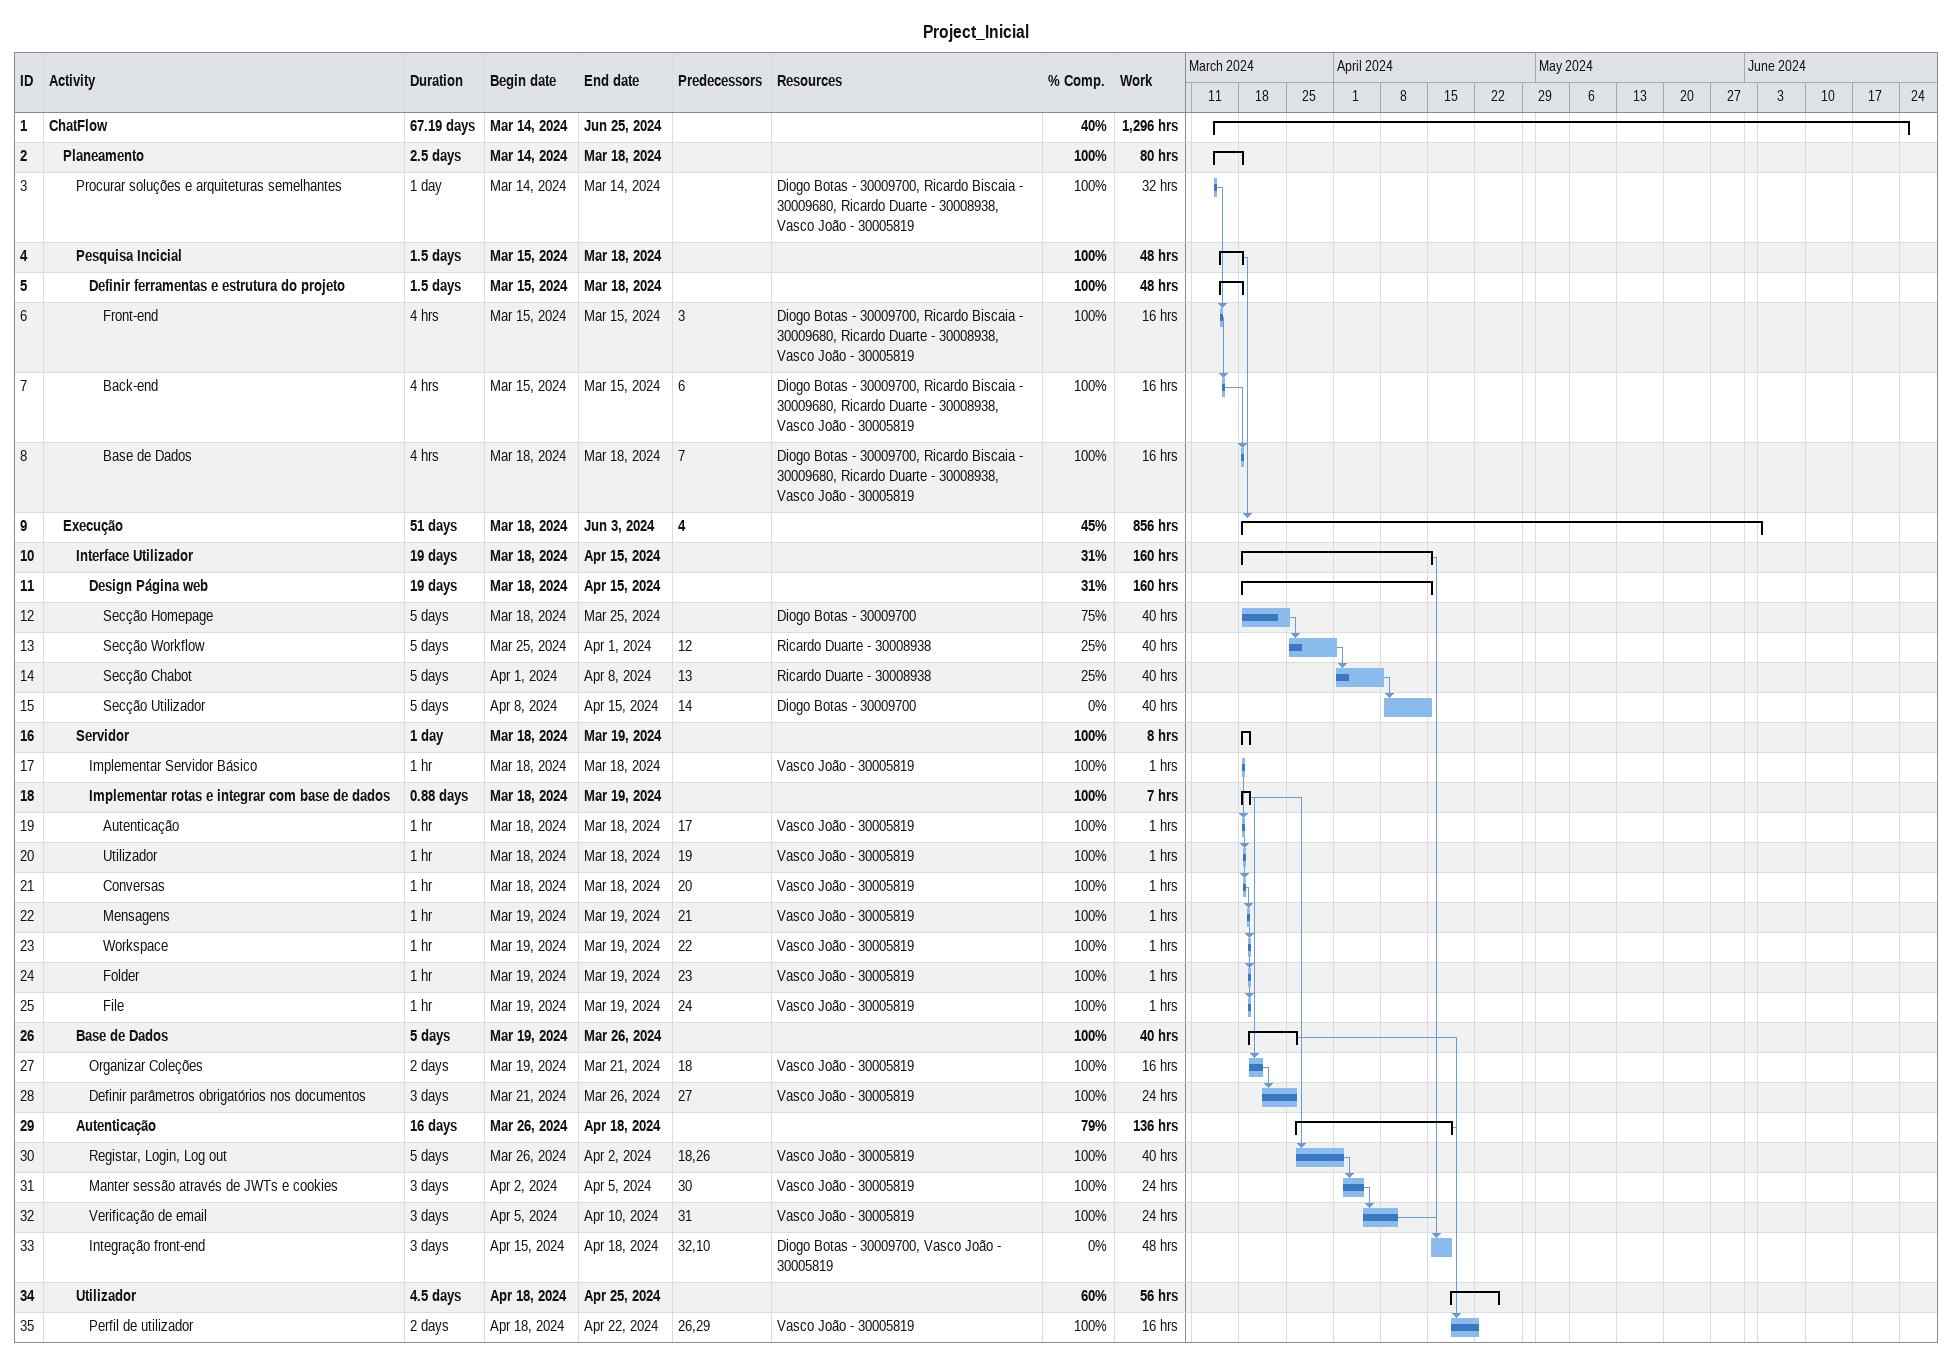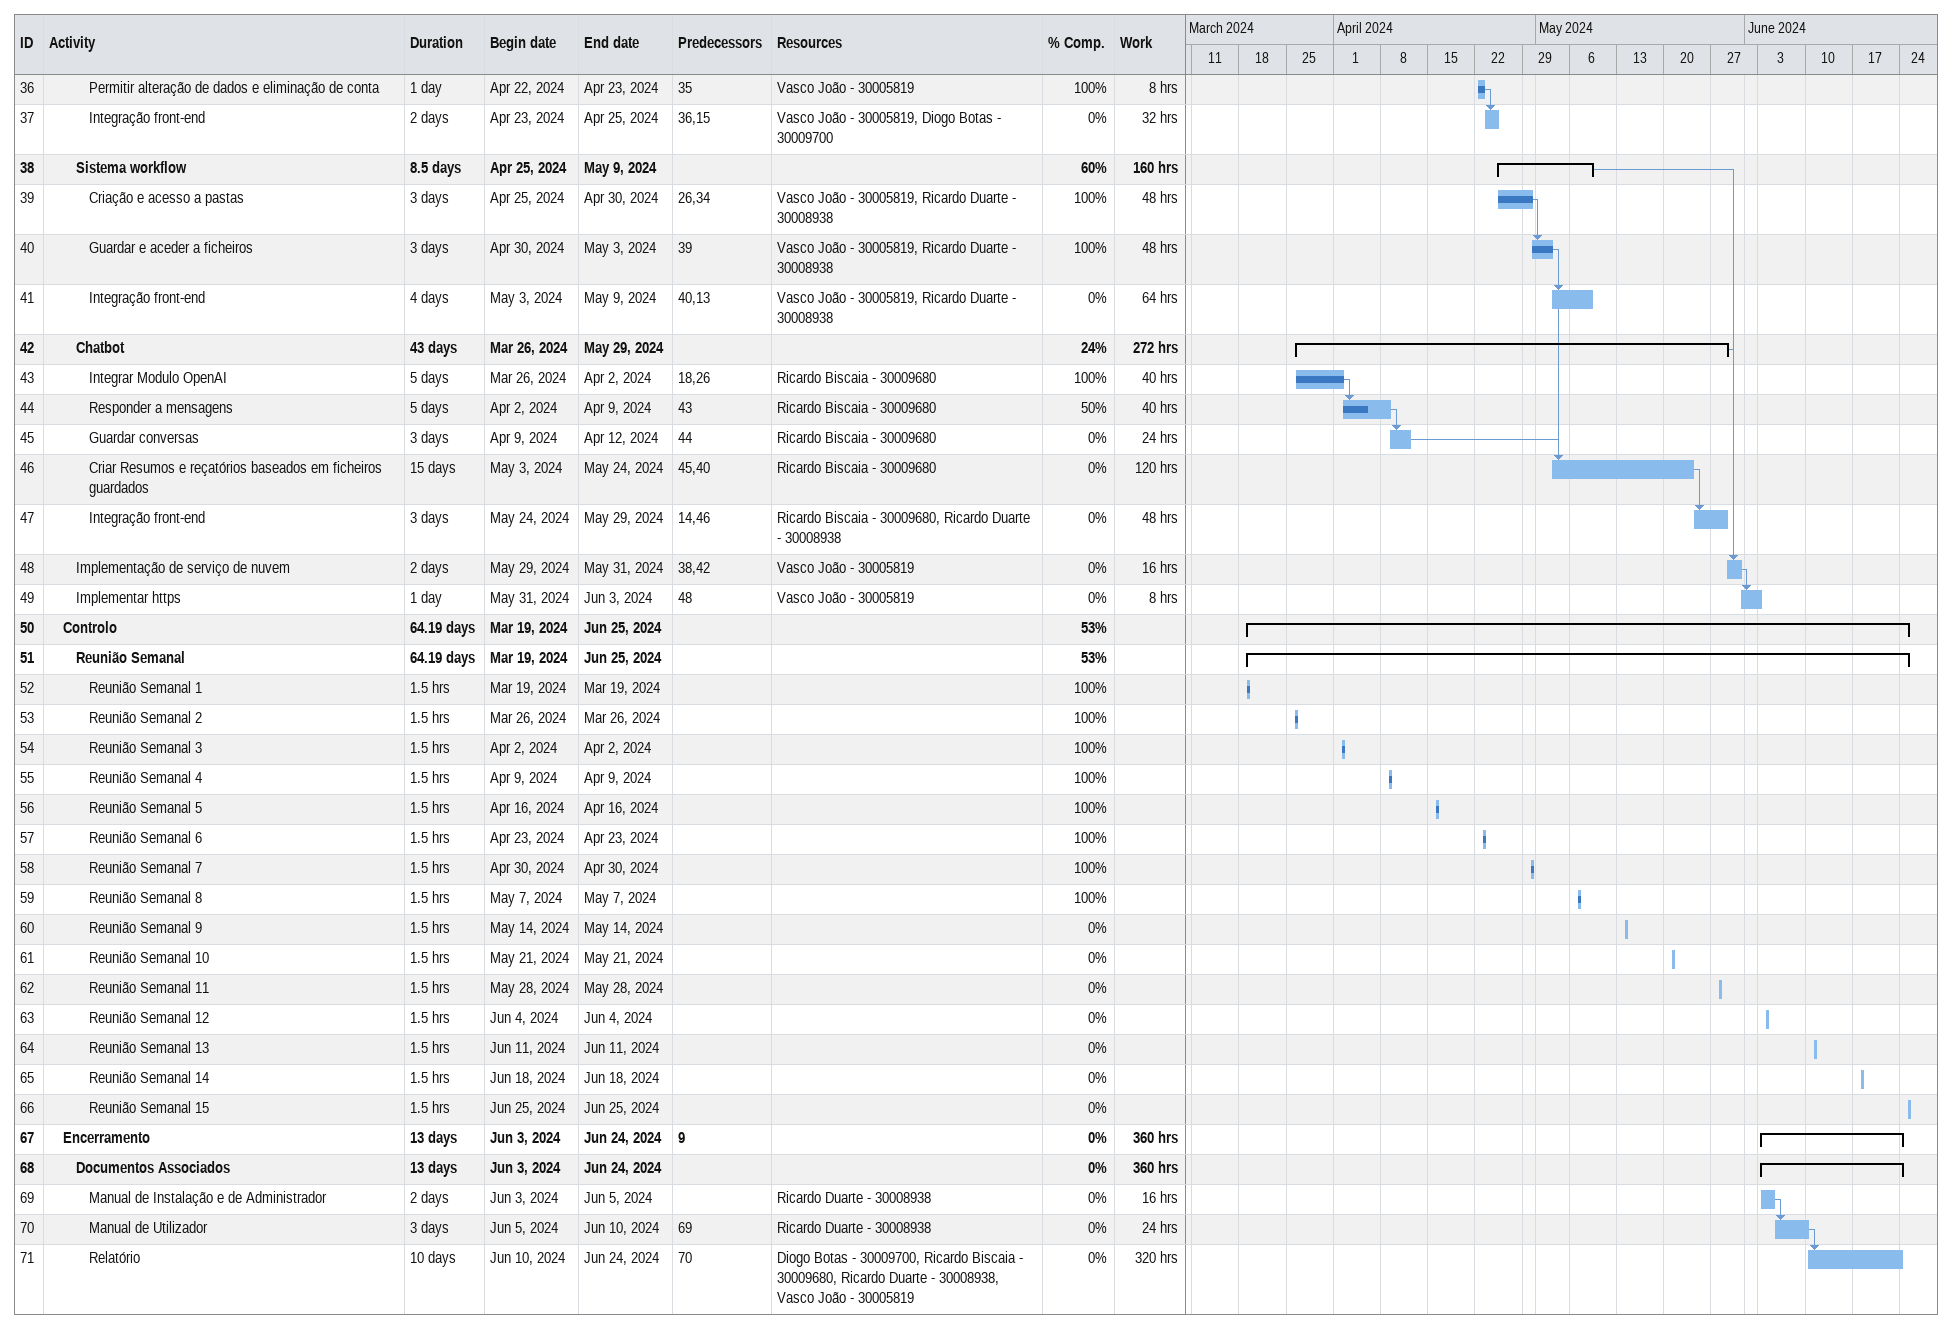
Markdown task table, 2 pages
Project_Inicial

| ID | Level | Task | Duration | Start | Finish | Predecessors | Resources | % complete | Work (h) |
|---|---|---|---|---|---|---|---|---|---|
| 1 | 1 | **ChatFlow** | 67.19d | 2024-03-14 | 2024-06-25 |  |  | 40 | 1296 |
| 2 | 2 | **Planeamento** | 2.5d | 2024-03-14 | 2024-03-18 |  |  | 100 | 80 |
| 3 | 3 | Procurar soluções e arquiteturas semelhantes | 1d | 2024-03-14 | 2024-03-14 |  | Diogo Botas - 30009700, Ricardo Biscaia - 30009680, Ricardo Duarte - 30008938, Vasco João - 30005819 | 100 | 32 |
| 4 | 3 | **Pesquisa Incicial** | 1.5d | 2024-03-15 | 2024-03-18 |  |  | 100 | 48 |
| 5 | 4 | **Definir ferramentas e estrutura do projeto** | 1.5d | 2024-03-15 | 2024-03-18 |  |  | 100 | 48 |
| 6 | 5 | Front-end | 4h | 2024-03-15 | 2024-03-15 | 3 | Diogo Botas - 30009700, Ricardo Biscaia - 30009680, Ricardo Duarte - 30008938, Vasco João - 30005819 | 100 | 16 |
| 7 | 5 | Back-end | 4h | 2024-03-15 | 2024-03-15 | 6 | Diogo Botas - 30009700, Ricardo Biscaia - 30009680, Ricardo Duarte - 30008938, Vasco João - 30005819 | 100 | 16 |
| 8 | 5 | Base de Dados | 4h | 2024-03-18 | 2024-03-18 | 7 | Diogo Botas - 30009700, Ricardo Biscaia - 30009680, Ricardo Duarte - 30008938, Vasco João - 30005819 | 100 | 16 |
| 9 | 2 | **Execução** | 51d | 2024-03-18 | 2024-06-03 | 4 |  | 45 | 856 |
| 10 | 3 | **Interface Utilizador** | 19d | 2024-03-18 | 2024-04-15 |  |  | 31 | 160 |
| 11 | 4 | **Design Página web** | 19d | 2024-03-18 | 2024-04-15 |  |  | 31 | 160 |
| 12 | 5 | Secção Homepage | 5d | 2024-03-18 | 2024-03-25 |  | Diogo Botas - 30009700 | 75 | 40 |
| 13 | 5 | Secção Workflow | 5d | 2024-03-25 | 2024-04-01 | 12 | Ricardo Duarte - 30008938 | 25 | 40 |
| 14 | 5 | Secção Chabot | 5d | 2024-04-01 | 2024-04-08 | 13 | Ricardo Duarte - 30008938 | 25 | 40 |
| 15 | 5 | Secção Utilizador | 5d | 2024-04-08 | 2024-04-15 | 14 | Diogo Botas - 30009700 | 0 | 40 |
| 16 | 3 | **Servidor** | 1d | 2024-03-18 | 2024-03-19 |  |  | 100 | 8 |
| 17 | 4 | Implementar Servidor Básico | 1h | 2024-03-18 | 2024-03-18 |  | Vasco João - 30005819 | 100 | 1 |
| 18 | 4 | **Implementar rotas e integrar com base de dados** | 0.88d | 2024-03-18 | 2024-03-19 |  |  | 100 | 7 |
| 19 | 5 | Autenticação | 1h | 2024-03-18 | 2024-03-18 | 17 | Vasco João - 30005819 | 100 | 1 |
| 20 | 5 | Utilizador | 1h | 2024-03-18 | 2024-03-18 | 19 | Vasco João - 30005819 | 100 | 1 |
| 21 | 5 | Conversas | 1h | 2024-03-18 | 2024-03-18 | 20 | Vasco João - 30005819 | 100 | 1 |
| 22 | 5 | Mensagens | 1h | 2024-03-19 | 2024-03-19 | 21 | Vasco João - 30005819 | 100 | 1 |
| 23 | 5 | Workspace | 1h | 2024-03-19 | 2024-03-19 | 22 | Vasco João - 30005819 | 100 | 1 |
| 24 | 5 | Folder | 1h | 2024-03-19 | 2024-03-19 | 23 | Vasco João - 30005819 | 100 | 1 |
| 25 | 5 | File | 1h | 2024-03-19 | 2024-03-19 | 24 | Vasco João - 30005819 | 100 | 1 |
| 26 | 3 | **Base de Dados** | 5d | 2024-03-19 | 2024-03-26 |  |  | 100 | 40 |
| 27 | 4 | Organizar Coleções | 2d | 2024-03-19 | 2024-03-21 | 18 | Vasco João - 30005819 | 100 | 16 |
| 28 | 4 | Definir parâmetros obrigatórios nos documentos | 3d | 2024-03-21 | 2024-03-26 | 27 | Vasco João - 30005819 | 100 | 24 |
| 29 | 3 | **Autenticação** | 16d | 2024-03-26 | 2024-04-18 |  |  | 79 | 136 |
| 30 | 4 | Registar, Login, Log out | 5d | 2024-03-26 | 2024-04-02 | 18, 26 | Vasco João - 30005819 | 100 | 40 |
| 31 | 4 | Manter sessão através de JWTs e cookies | 3d | 2024-04-02 | 2024-04-05 | 30 | Vasco João - 30005819 | 100 | 24 |
| 32 | 4 | Verificação de email | 3d | 2024-04-05 | 2024-04-10 | 31 | Vasco João - 30005819 | 100 | 24 |
| 33 | 4 | Integração front-end | 3d | 2024-04-15 | 2024-04-18 | 32, 10 | Diogo Botas - 30009700, Vasco João - 30005819 | 0 | 48 |
| 34 | 3 | **Utilizador** | 4.5d | 2024-04-18 | 2024-04-25 |  |  | 60 | 56 |
| 35 | 4 | Perfil de utilizador | 2d | 2024-04-18 | 2024-04-22 | 26, 29 | Vasco João - 30005819 | 100 | 16 |
| 36 | 4 | Permitir alteração de dados e eliminação de conta | 1d | 2024-04-22 | 2024-04-23 | 35 | Vasco João - 30005819 | 100 | 8 |
| 37 | 4 | Integração front-end | 2d | 2024-04-23 | 2024-04-25 | 36, 15 | Vasco João - 30005819, Diogo Botas - 30009700 | 0 | 32 |
| 38 | 3 | **Sistema workflow** | 8.5d | 2024-04-25 | 2024-05-09 |  |  | 60 | 160 |
| 39 | 4 | Criação e acesso a pastas | 3d | 2024-04-25 | 2024-04-30 | 26, 34 | Vasco João - 30005819, Ricardo Duarte - 30008938 | 100 | 48 |
| 40 | 4 | Guardar e aceder a ficheiros | 3d | 2024-04-30 | 2024-05-03 | 39 | Vasco João - 30005819, Ricardo Duarte - 30008938 | 100 | 48 |
| 41 | 4 | Integração front-end | 4d | 2024-05-03 | 2024-05-09 | 40, 13 | Vasco João - 30005819, Ricardo Duarte - 30008938 | 0 | 64 |
| 42 | 3 | **Chatbot** | 43d | 2024-03-26 | 2024-05-29 |  |  | 24 | 272 |
| 43 | 4 | Integrar Modulo OpenAI | 5d | 2024-03-26 | 2024-04-02 | 18, 26 | Ricardo Biscaia - 30009680 | 100 | 40 |
| 44 | 4 | Responder a mensagens | 5d | 2024-04-02 | 2024-04-09 | 43 | Ricardo Biscaia - 30009680 | 50 | 40 |
| 45 | 4 | Guardar conversas | 3d | 2024-04-09 | 2024-04-12 | 44 | Ricardo Biscaia - 30009680 | 0 | 24 |
| 46 | 4 | Criar Resumos e reçatórios baseados em ficheiros guardados | 15d | 2024-05-03 | 2024-05-24 | 45, 40 | Ricardo Biscaia - 30009680 | 0 | 120 |
| 47 | 4 | Integração front-end | 3d | 2024-05-24 | 2024-05-29 | 14, 46 | Ricardo Biscaia - 30009680, Ricardo Duarte - 30008938 | 0 | 48 |
| 48 | 3 | Implementação de serviço de nuvem | 2d | 2024-05-29 | 2024-05-31 | 38, 42 | Vasco João - 30005819 | 0 | 16 |
| 49 | 3 | Implementar https | 1d | 2024-05-31 | 2024-06-03 | 48 | Vasco João - 30005819 | 0 | 8 |
| 50 | 2 | **Controlo** | 64.19d | 2024-03-19 | 2024-06-25 |  |  | 53 |  |
| 51 | 3 | **Reunião Semanal** | 64.19d | 2024-03-19 | 2024-06-25 |  |  | 53 |  |
| 52 | 4 | Reunião Semanal 1 | 1.5h | 2024-03-19 | 2024-03-19 |  |  | 100 |  |
| 53 | 4 | Reunião Semanal 2 | 1.5h | 2024-03-26 | 2024-03-26 |  |  | 100 |  |
| 54 | 4 | Reunião Semanal 3 | 1.5h | 2024-04-02 | 2024-04-02 |  |  | 100 |  |
| 55 | 4 | Reunião Semanal 4 | 1.5h | 2024-04-09 | 2024-04-09 |  |  | 100 |  |
| 56 | 4 | Reunião Semanal 5 | 1.5h | 2024-04-16 | 2024-04-16 |  |  | 100 |  |
| 57 | 4 | Reunião Semanal 6 | 1.5h | 2024-04-23 | 2024-04-23 |  |  | 100 |  |
| 58 | 4 | Reunião Semanal 7 | 1.5h | 2024-04-30 | 2024-04-30 |  |  | 100 |  |
| 59 | 4 | Reunião Semanal 8 | 1.5h | 2024-05-07 | 2024-05-07 |  |  | 100 |  |
| 60 | 4 | Reunião Semanal 9 | 1.5h | 2024-05-14 | 2024-05-14 |  |  | 0 |  |
| 61 | 4 | Reunião Semanal 10 | 1.5h | 2024-05-21 | 2024-05-21 |  |  | 0 |  |
| 62 | 4 | Reunião Semanal 11 | 1.5h | 2024-05-28 | 2024-05-28 |  |  | 0 |  |
| 63 | 4 | Reunião Semanal 12 | 1.5h | 2024-06-04 | 2024-06-04 |  |  | 0 |  |
| 64 | 4 | Reunião Semanal 13 | 1.5h | 2024-06-11 | 2024-06-11 |  |  | 0 |  |
| 65 | 4 | Reunião Semanal 14 | 1.5h | 2024-06-18 | 2024-06-18 |  |  | 0 |  |
| 66 | 4 | Reunião Semanal 15 | 1.5h | 2024-06-25 | 2024-06-25 |  |  | 0 |  |
| 67 | 2 | **Encerramento** | 13d | 2024-06-03 | 2024-06-24 | 9 |  | 0 | 360 |
| 68 | 3 | **Documentos Associados** | 13d | 2024-06-03 | 2024-06-24 |  |  | 0 | 360 |
| 69 | 4 | Manual de Instalação e de Administrador | 2d | 2024-06-03 | 2024-06-05 |  | Ricardo Duarte - 30008938 | 0 | 16 |
| 70 | 4 | Manual de Utilizador | 3d | 2024-06-05 | 2024-06-10 | 69 | Ricardo Duarte - 30008938 | 0 | 24 |
| 71 | 4 | Relatório | 10d | 2024-06-10 | 2024-06-24 | 70 | Diogo Botas - 30009700, Ricardo Biscaia - 30009680, Ricardo Duarte - 30008938, Vasco João - 30005819 | 0 | 320 |
